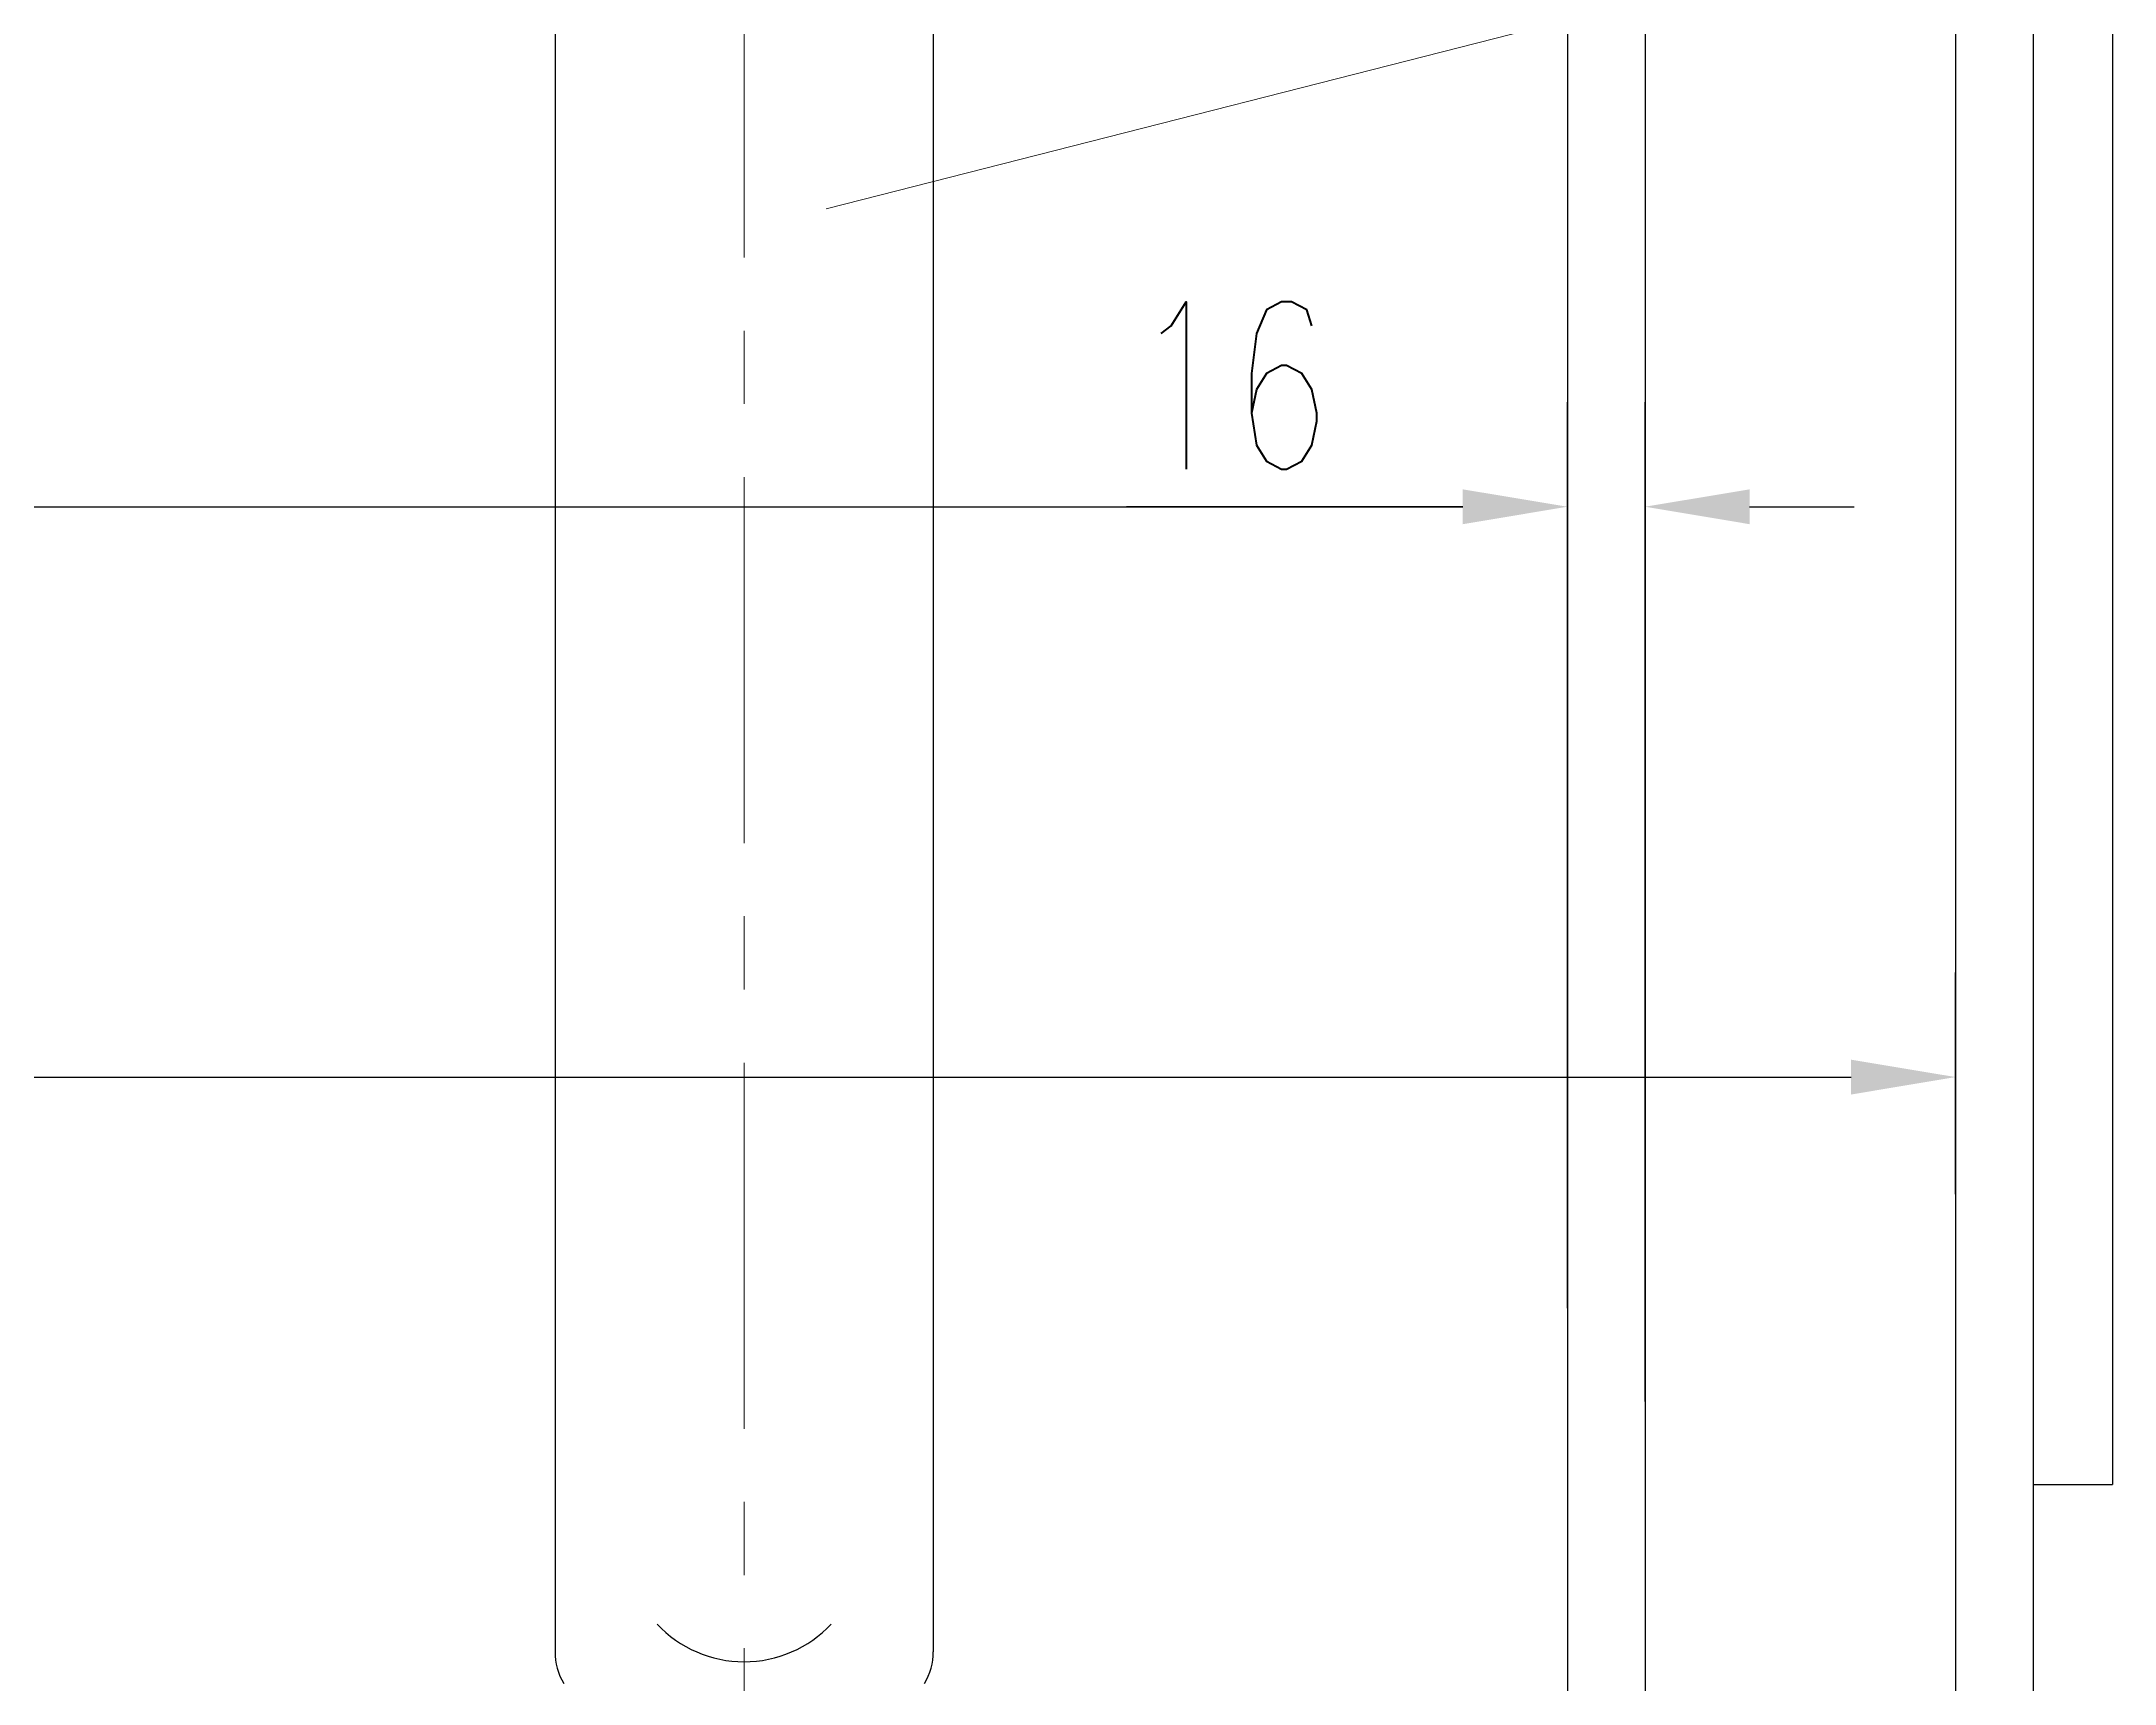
# Model space of a CAD drawing. Extents: x 0 to 594, y 0 to 841.
# Drawn here: x 221.48 to 271.06, y 536.41 to 575.67 of the extents above; entities that cross this region are included whole.
import ezdxf

# ---------------------------------------------------------------- set-up
doc = ezdxf.new("R2010")
doc.units = 0
doc.header["$LTSCALE"] = 7
doc.header["$MEASUREMENT"] = 0
doc.linetypes.add('CENTER', pattern=[2, 1.25, -0.25, 0.25, -0.25])
doc.linetypes.add('DASHED', pattern=[0.75, 0.5, -0.25])
doc.layers.get('0').update_dxf_attribs({"linetype": 'CONTINUOUS', "lineweight": 30})
doc.layers.get('DEFPOINTS').update_dxf_attribs({"color": 2, "linetype": 'DASHED', "lineweight": 13})
for name, color, linetype, lineweight in [('CEN', 1, 'CENTER', 13), ('DIM', 4, 'CONTINUOUS', 13), ('FULL', 7, 'CONTINUOUS', 30), ('斜线', 6, 'CONTINUOUS', 13)]:
    doc.layers.add(name, color=color, linetype=linetype, lineweight=lineweight)
doc.styles.add('HZ4', font='romans.shx', dxfattribs={"width": 0.7, "height": 4, "bigfont": 'hztxt.shx'})
doc.styles.add('RMO4', font='romans.shx', dxfattribs={"width": 0.7, "height": 4})
doc.dimstyles.get("Standard").update_dxf_attribs({"dimtxt": 0.18, "dimasz": 0.18, "dimexe": 0.18, "dimexo": 0.0625, "dimgap": 0.09, "dimtad": 0, "dimtih": 1, "dimtoh": 1, "dimdec": 4, "dimzin": 0, "dimdsep": 46, "dimtxsty": 'HZ4', "dimcen": 0.09, "dimadec": 0, "dimazin": 0, "dimtol": 1, "dimtm": 1e-09, "dimtfac": 1, "dimtdec": 4, "dimtofl": 0, "dimtmove": 0, "dimatfit": 3, "dimfxl": 0, "dimtolj": 1, "dimtzin": 0, "dimarcsym": 0})

# ---------------------------------------------------------------- blocks, each defined once
blk = doc.blocks.new('*D29')
at = {"layer": 'DEFPOINTS', "color": 0}
for p in [(267.255, 550.906), (118.684, 548.044), (267.255, 548.044)]:
    blk.add_point(p, dxfattribs=at)
at = {"layer": 'DIM', "color": 0, "lineweight": -2}
for p, q in [((118.684, 548.106), (118.684, 553.406)), ((267.255, 548.106), (267.255, 553.406)), ((121.184, 550.906), (264.755, 550.906))]:
    blk.add_line(p, q, dxfattribs=at)
at = {"layer": 'DIM', "color": 0}
for points in [[(121.184, 551.322), (121.184, 550.489), (118.684, 550.906)], [(264.755, 551.322), (264.755, 550.489), (267.255, 550.906)]]:
    blk.add_solid(points, dxfattribs=at)
at = {"layer": 'DIM', "color": 0, "insert": (205.211, 553.806), "char_height": 4, "attachment_point": 5, "style": 'RMO4'}
blk.add_mtext('\\A1;%%c1450', dxfattribs=at)
blk = doc.blocks.new('*D34')
at = {"layer": 'DEFPOINTS', "color": 0}
for p in [(264.075, 613.687), (192.97, 473.687), (308.323, 473.687)]:
    blk.add_point(p, dxfattribs=at)
at = {"layer": 'DIM', "color": 0, "lineweight": -2}
for p, q in [((264.138, 613.687), (310.823, 613.687)), ((308.323, 611.187), (308.323, 476.187)), ((193.032, 473.687), (310.823, 473.687))]:
    blk.add_line(p, q, dxfattribs=at)
at = {"layer": 'DIM', "color": 0}
for points in [[(307.906, 611.187), (308.739, 611.187), (308.323, 613.687)], [(307.906, 476.187), (308.739, 476.187), (308.323, 473.687)]]:
    blk.add_solid(points, dxfattribs=at)
at = {"layer": 'DIM', "color": 0, "insert": (305.423, 564.557), "char_height": 4, "attachment_point": 5, "rotation": 90, "style": 'RMO4'}
blk.add_mtext('\\A1;1475', dxfattribs=at)
blk = doc.blocks.new('*D55')
at = {"layer": 'DEFPOINTS', "color": 0}
for p in [(127.97, 575.473), (257.97, 575.473), (257.97, 564.542)]:
    blk.add_point(p, dxfattribs=at)
at = {"layer": 'DIM', "color": 0, "lineweight": -2}
for p, q in [((127.97, 575.411), (127.97, 562.042)), ((257.97, 575.411), (257.97, 562.042)), ((130.47, 564.542), (255.47, 564.542))]:
    blk.add_line(p, q, dxfattribs=at)
at = {"layer": 'DIM', "color": 0}
for points in [[(130.47, 564.958), (130.47, 564.125), (127.97, 564.542)], [(255.47, 564.958), (255.47, 564.125), (257.97, 564.542)]]:
    blk.add_solid(points, dxfattribs=at)
at = {"layer": 'DIM', "color": 0, "insert": (208.872, 567.442), "char_height": 4, "attachment_point": 5, "style": 'RMO4'}
blk.add_mtext('\\A1;%%c1300', dxfattribs=at)
blk = doc.blocks.new('*D56')
at = {"layer": 'DEFPOINTS', "color": 0}
for p in [(259.827, 564.542), (257.97, 546.276), (259.827, 545.743)]:
    blk.add_point(p, dxfattribs=at)
at = {"layer": 'DIM', "color": 0, "lineweight": -2}
for p, q in [((257.97, 546.338), (257.97, 567.042)), ((259.827, 545.806), (259.827, 567.042)), ((255.47, 564.542), (247.429, 564.542)), ((262.327, 564.542), (264.827, 564.542))]:
    blk.add_line(p, q, dxfattribs=at)
at = {"layer": 'DIM', "color": 0}
for points in [[(255.47, 564.958), (255.47, 564.125), (257.97, 564.542)], [(262.327, 564.958), (262.327, 564.125), (259.827, 564.542)]]:
    blk.add_solid(points, dxfattribs=at)
at = {"layer": 'DIM', "color": 0, "insert": (249.936, 567.442), "char_height": 4, "attachment_point": 5, "style": 'RMO4'}
blk.add_mtext('\\A1;16', dxfattribs=at)
blk = doc.blocks.new('*D131')
at = {"layer": 'DEFPOINTS', "color": 0}
for p in [(306.008, 613.687), (315.298, 613.687), (209.601, 459.535)]:
    blk.add_point(p, dxfattribs=at)
at = {"layer": 'DIM', "color": 0, "lineweight": -2}
for p, q in [((306.07, 613.687), (317.798, 613.687)), ((315.298, 462.035), (315.298, 611.187)), ((209.664, 459.535), (317.798, 459.535))]:
    blk.add_line(p, q, dxfattribs=at)
at = {"layer": 'DIM', "color": 0}
for points in [[(314.881, 611.187), (315.715, 611.187), (315.298, 613.687)], [(314.881, 462.035), (315.715, 462.035), (315.298, 459.535)]]:
    blk.add_solid(points, dxfattribs=at)
at = {"layer": 'DIM', "color": 0, "insert": (312.398, 536.611), "char_height": 4, "attachment_point": 5, "rotation": 90, "style": 'RMO4'}
blk.add_mtext('\\A1;1573', dxfattribs=at)
blk = doc.blocks.new('*D160')
at = {"layer": 'DEFPOINTS', "color": 0}
for p in [(207.571, 785.436), (317.798, 459.535), (322.295, 459.535)]:
    blk.add_point(p, dxfattribs=at)
at = {"layer": 'DIM', "color": 0, "lineweight": -2}
for p, q in [((207.633, 785.436), (324.795, 785.436)), ((322.295, 782.936), (322.295, 462.035)), ((317.86, 459.535), (324.795, 459.535))]:
    blk.add_line(p, q, dxfattribs=at)
at = {"layer": 'DIM', "color": 0}
for points in [[(321.879, 782.936), (322.712, 782.936), (322.295, 785.436)], [(321.879, 462.035), (322.712, 462.035), (322.295, 459.535)]]:
    blk.add_solid(points, dxfattribs=at)
at = {"layer": 'DIM', "color": 0, "insert": (319.395, 622.486), "char_height": 4, "attachment_point": 5, "rotation": 90, "style": 'RMO4'}
blk.add_mtext('\\A1;~3426', dxfattribs=at)

msp = doc.modelspace()

# ---------------------------------------------------------------- linework, layer by layer
at = {"linetype": 'ByBlock'}
for p, q in [((257.96972, 545.37839), (257.96972, 562.71556)), ((259.82686, 543.14978), (259.82686, 562.71556))]:
    msp.add_line(p, q, dxfattribs=at)
at = {"layer": 'CEN'}
msp.add_line((238.28308, 677.24965), (238.28308, 518.37602), dxfattribs=at)
at = {"layer": 'DEFPOINTS', "linetype": 'ByBlock'}
for p in [(257.96972, 545.44803), (259.82686, 543.21942), (259.82686, 538.56621)]:
    msp.add_point(p, dxfattribs=at)
at = {"layer": 'FULL'}
for p, q in [((257.96972, 611.64418), (257.96972, 506.18695)), ((259.82686, 607.18696), (259.82686, 506.18695)), ((233.76496, 606.51716), (233.76496, 537.16611)), ((242.8012, 606.51716), (242.8012, 537.16611)), ((267.25543, 589.2528), (267.25543, 506.18695)), ((269.11258, 578.03166), (269.11258, 506.18695)), ((271.00527, 576.69203), (271.00527, 541.16406)), ((269.11258, 541.16406), (271.00527, 541.16406))]:
    msp.add_line(p, q, dxfattribs=at)
for centre, radius, start, end in [((238.28308, 539.77789), 2.85183, 223.090659, 316.909341), ((235.10056, 537.12299), 1.33629, 178.150755, 212.422955), ((241.4656, 537.12299), 1.33629, 327.577045, 1.849245)]:
    msp.add_arc(centre, radius, start, end, dxfattribs=at)
at = {"layer": '斜线'}
msp.add_line((340.41416, 597.19069), (240.2418, 571.66503), dxfattribs=at)

# ---------------------------------------------------------------- dimensions: what is measured, and where the dimension line sits
at = {"layer": 'DIM'}
for base, p1, p2, text, picture, middle in [((322.29542, 459.53489), (207.57078, 785.43628), (317.79785, 459.53489), '~3426', '*D160', (319.39542, 622.48559)), ((315.29785, 613.68697), (209.60118, 459.53489), (306.00784, 613.68697), '1573', '*D131', (312.39785, 536.61093))]:
    dim = msp.add_linear_dim(base=base, p1=p1, p2=p2, angle=90, text=text, dimstyle='Standard', override={"dimasz": 2.5, "dimexe": 2.5, "dimgap": 0.9, "dimtad": 1, "dimtih": 0, "dimtoh": 0, "dimdec": 0, "dimtxsty": 'RMO4', "dimtfac": 2}, dxfattribs=at)
    dim.commit()
    dim.dimension.update_dxf_attribs({"geometry": picture, "text_midpoint": middle})
dim = msp.add_linear_dim(base=(308.32274, 473.68694), p1=(264.07508, 613.68697), p2=(192.96969, 473.68694), angle=90, text='1475', dimstyle='Standard', override={"dimasz": 2.5, "dimexe": 2.5, "dimgap": 0.9, "dimtad": 1, "dimtih": 0, "dimtoh": 0, "dimdec": 0, "dimtxsty": 'RMO4', "dimtfac": 2}, dxfattribs=at)
dim.commit()
dim.dimension.update_dxf_attribs({"geometry": '*D34', "text_midpoint": (308.32274, 564.55734), "dimtype": 160})
for base, p1, p2, text, picture, middle in [((257.96972, 564.54168), (127.96967, 575.47336), (257.96972, 575.47339), '%%c1300', '*D55', (208.87157, 564.54168)), ((259.82686, 564.54168), (257.96972, 546.27598), (259.82686, 545.74334), '16', '*D56', (249.93638, 564.54168)), ((267.25543, 550.90561), (118.68395, 548.04388), (267.25543, 548.04388), '%%c1450', '*D29', (205.21116, 550.90561))]:
    dim = msp.add_linear_dim(base=base, p1=p1, p2=p2, text=text, dimstyle='Standard', override={"dimasz": 2.5, "dimexe": 2.5, "dimgap": 0.9, "dimtad": 1, "dimtih": 0, "dimtoh": 0, "dimdec": 0, "dimtxsty": 'RMO4', "dimtfac": 2}, dxfattribs=at)
    dim.commit()
    dim.dimension.update_dxf_attribs({"geometry": picture, "text_midpoint": middle, "dimtype": 160})

doc.saveas('drawing.dxf')
